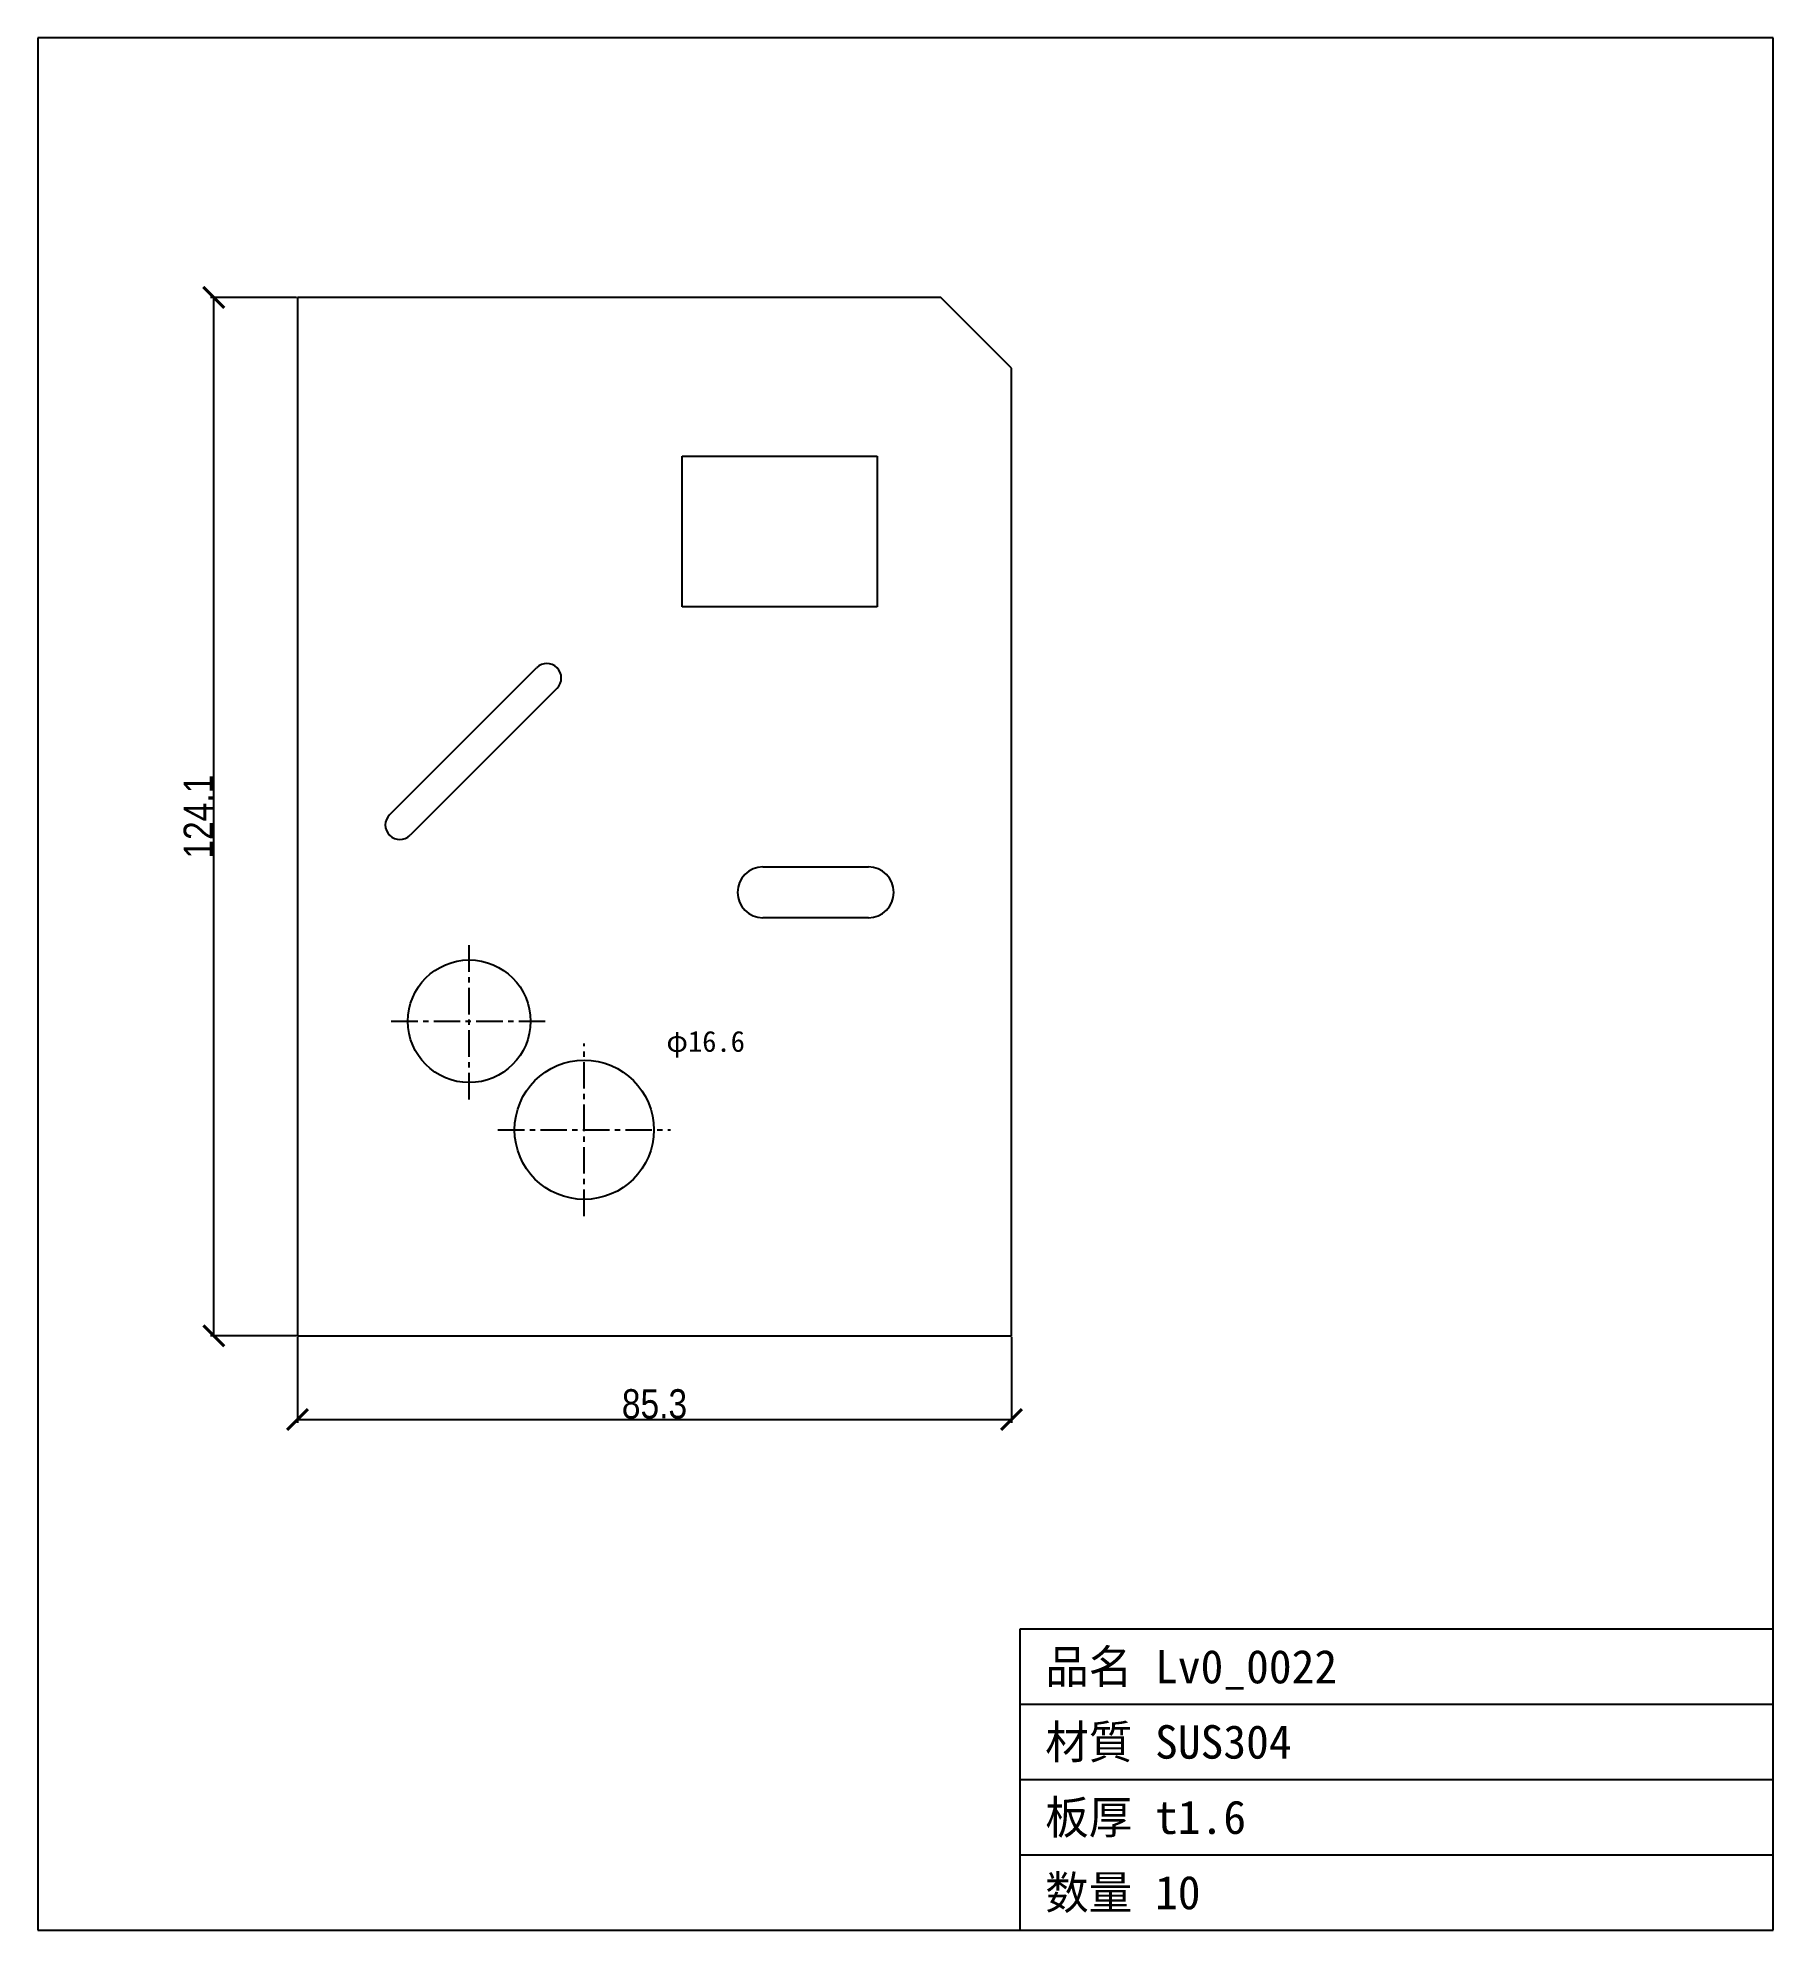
# Model space of a CAD drawing. Header units: millimetres. Extents: x -31 to 176, y -71 to 155.
import ezdxf

# ---------------------------------------------------------------- set-up
doc = ezdxf.new("R2010")
doc.units = ezdxf.units.MM
doc.linetypes.add('CENTER', pattern=[5.08, 3.175, -0.635, 0.635, -0.635])
for name, color, linetype in [('CENTER', 7, 'Continuous'), ('CUT', 7, 'Continuous'), ('DIM', 7, 'Continuous'), ('FRAME', 7, 'Continuous'), ('TEXT', 7, 'Continuous')]:
    doc.layers.add(name, color=color, linetype=linetype)
doc.styles.add('OpenSansCondensed-Light', font='OpenSansCondensed-Light.ttf')
doc.dimstyles.new('EZDXF', dxfattribs={"dimtxt": 0.25, "dimasz": 0.175, "dimexe": 0.375, "dimexo": 0.125, "dimgap": 0.1, "dimtad": 1, "dimlfac": 100, "dimzin": 12, "dimdsep": 46, "dimtxsty": 'OpenSansCondensed-Light', "dimblk": 'ARCHTICK', "dimcen": 2.5, "dimazin": 3, "dimtfac": 0.5, "dimtmove": 2, "dimatfit": 3})

# ---------------------------------------------------------------- blocks, each defined once
blk = doc.blocks.new('_ARCHTICK')
at = {"color": 0, "linetype": 'BYBLOCK', "const_width": 0.15}
blk.add_lwpolyline([(-0.5, -0.5), (0.5, 0.5)], dxfattribs=at)

msp = doc.modelspace()

# ---------------------------------------------------------------- linework, layer by layer
at = {"layer": 'CENTER', "color": 1, "linetype": 'CENTER'}
for p, q in [((20.53, 28.27), (20.53, 46.93)), ((11.2, 37.6), (29.86, 37.6)), ((34.27, 14.31), (34.27, 34.95)), ((23.95, 24.63), (44.59, 24.63))]:
    msp.add_line(p, q, dxfattribs=at)
at = {"layer": 'CUT'}
for p, q in [((0, 124.11), (0, 0)), ((76.9, 124.11), (0, 124.11)), ((85.34, 115.67), (76.9, 124.11)), ((85.34, 0), (85.34, 115.67)), ((45.96, 87.12), (45.96, 105.13)), ((45.96, 105.13), (69.28, 105.13)), ((69.28, 105.13), (69.28, 87.12)), ((69.28, 87.12), (45.96, 87.12)), ((11.01, 62.28), (28.57, 79.85)), ((31.02, 77.4), (13.46, 59.84)), ((55.63, 56.06), (68.23, 56.06)), ((68.23, 49.97), (55.63, 49.97)), ((0, 0), (85.34, 0))]:
    msp.add_line(p, q, dxfattribs=at)
for centre, radius in [((20.53, 37.6), 7.33), ((34.27, 24.63), 8.32)]:
    msp.add_circle(centre, radius, dxfattribs=at)
for centre, radius, start, end in [((29.8, 78.62), 1.73, -45, 135), ((12.23, 61.06), 1.73, 135, -45), ((55.63, 53.01), 3.04, 90, -90), ((68.23, 53.01), 3.04, -90, 90)]:
    msp.add_arc(centre, radius, start, end, dxfattribs=at)
at = {"layer": 'FRAME'}
for p, q in [((176.37, 155.14), (-31.03, 155.14)), ((-31.03, 155.14), (-31.03, -71.03)), ((176.37, -71.03), (176.37, 155.14)), ((86.37, -71.03), (86.37, -35.03)), ((86.37, -35.03), (176.37, -35.03)), ((86.37, -44.03), (176.37, -44.03)), ((86.37, -53.03), (176.37, -53.03)), ((86.37, -62.03), (176.37, -62.03)), ((-31.03, -71.03), (176.37, -71.03))]:
    msp.add_line(p, q, dxfattribs=at)

# ---------------------------------------------------------------- texts
at = {"layer": 'TEXT'}
for s, height, p in [('φ16.6', 2.5, (44.09, 33.95)), ('品名 Lv0_0022', 4, (89.37, -41.53)), ('材質 SUS304', 4, (89.37, -50.53)), ('板厚 t1.6', 4, (89.37, -59.53)), ('数量 10', 4, (89.37, -68.53))]:
    msp.add_text(s, height=height, dxfattribs=at).set_placement(p)

# ---------------------------------------------------------------- dimensions: what is measured, and where the dimension line sits
at = {"layer": 'DIM'}
msp.add_linear_dim(base=(-10, 0), p1=(0, 0), p2=(0, 124.11), angle=90, dimstyle='EZDXF', override={"dimtxt": 3.5, "dimasz": 2.5, "dimdec": 1, "dimlfac": 1}, dxfattribs=at).render()
msp.add_linear_dim(base=(0, -10), p1=(0, 0), p2=(85.34, 0), dimstyle='EZDXF', override={"dimtxt": 3.5, "dimasz": 2.5, "dimdec": 1, "dimlfac": 1}, dxfattribs=at).render()

doc.saveas('drawing.dxf')
